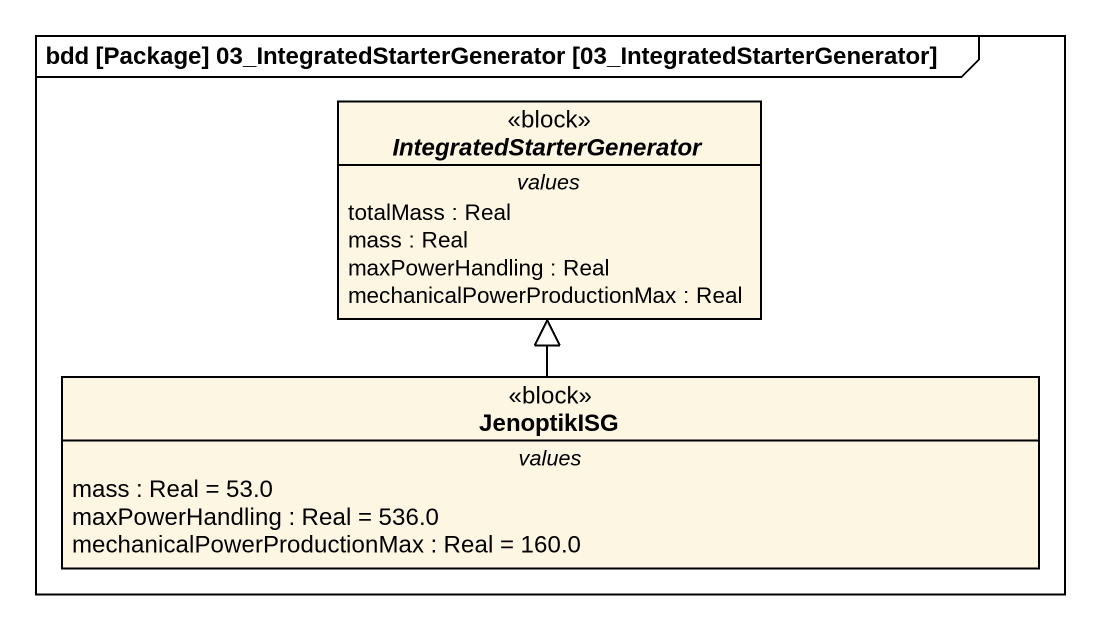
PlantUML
@startuml
mainframe bdd [Package] 03_IntegratedStarterGenerator [03_IntegratedStarterGenerator]
hide circle
hide empty members
abstract class IntegratedStarterGenerator <<block>> {
  -- values --
  totalMass : Real
  mass : Real
  maxPowerHandling : Real
  mechanicalPowerProductionMax : Real
}
class JenoptikISG <<block>> {
  -- values --
  mass : Real = 53.0
  maxPowerHandling : Real = 536.0
  mechanicalPowerProductionMax : Real = 160.0
}
JenoptikISG -up-|> IntegratedStarterGenerator
@enduml
